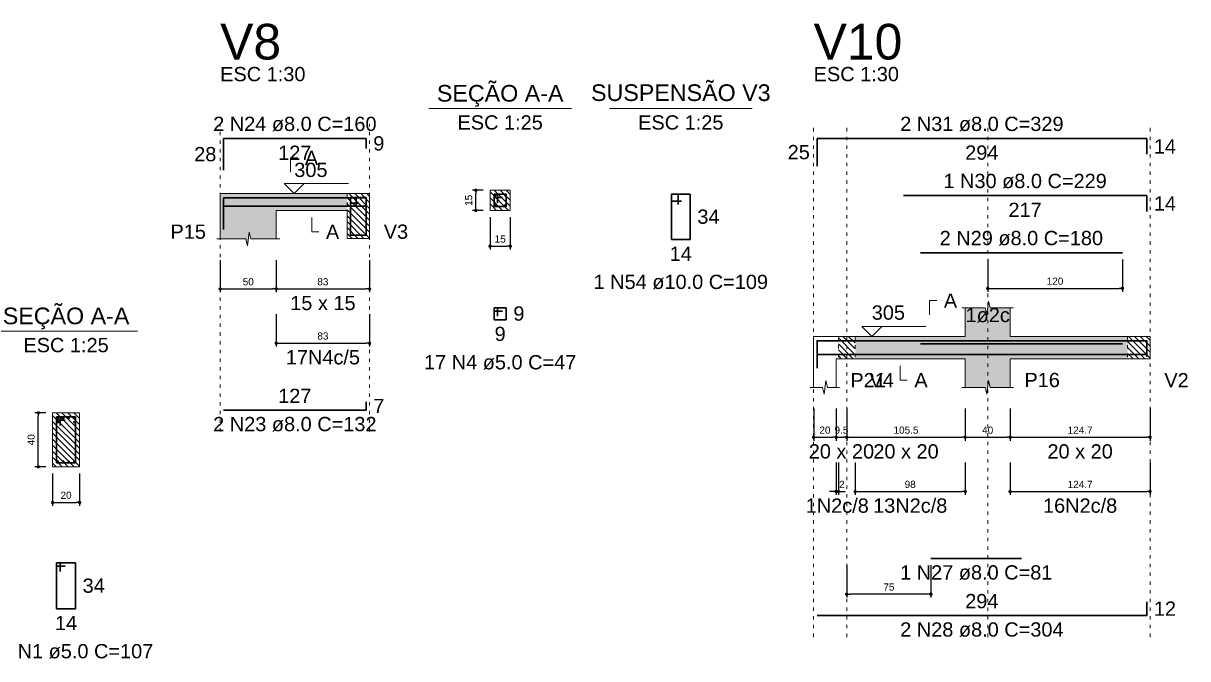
# Model space of a CAD drawing. Header units: millimetres. Extents: x 180 to 11148, y -1598 to 1045.
# Drawn here: x 1917.08 to 1951.66, y 6.44 to 25.3 of the extents above; entities that cross this region are included whole.
import ezdxf

# ---------------------------------------------------------------- set-up
doc = ezdxf.new("R2010")
doc.units = ezdxf.units.MM
doc.header["$MEASUREMENT"] = 0
doc.linetypes.add('DOT2', pattern=[3.175, 0, -3.175])
for name, color, linetype, lineweight in [('Descrição da armadura', 7, 'Continuous', 5), ('DT-Barras na forma', 2, 'Continuous', 30), ('DT-Barras no corte', 5, 'Continuous', 5), ('DT-Barras rebatidas', 2, 'Continuous', 30), ('DT-Cotas', 9, 'Continuous', 5), ('DT-Forma', 5, 'Continuous', 5), ('DT-Hachura forma vigas', 252, 'Continuous', 5), ('DT-Hachura intersecção vigas', 9, 'Continuous', 5), ('DT-Hachura seção vigas', 252, 'Continuous', 5), ('DT-Pontilhado', 9, 'DOT2', 5), ('DT-Textos', 7, 'Continuous', 5), ('DT-Título', 3, 'Continuous', 20), ('Textos armaduras', 7, 'Continuous', 5)]:
    doc.layers.add(name, color=color, linetype=linetype, lineweight=lineweight)
doc.styles.add('Arial', font='arial.ttf')
doc.dimstyles.new('UM_25.000000', dxfattribs={"dimtxt": 0.18, "dimasz": 0.1, "dimexe": 0.1, "dimexo": 0.2, "dimgap": 0, "dimtad": 1, "dimtih": 1, "dimtoh": 1, "dimdec": 1, "dimlfac": 25, "dimzin": 0, "dimdsep": 46, "dimtxsty": 'Standard', "dimcen": 0.09, "dimdle": 0.1, "dimadec": 1, "dimazin": 2, "dimtfac": 1, "dimtdec": 4, "dimtofl": 0, "dimtmove": 0, "dimatfit": 3, "dimfxl": 1, "dimtolj": 1, "dimarcsym": 0})
doc.dimstyles.new('UM_30.000000', dxfattribs={"dimtxt": 0.18, "dimasz": 0.1, "dimexe": 0.1, "dimexo": 0.2, "dimgap": 0, "dimtad": 1, "dimtih": 1, "dimtoh": 1, "dimdec": 1, "dimlfac": 30, "dimzin": 0, "dimdsep": 46, "dimtxsty": 'Standard', "dimcen": 0.09, "dimdle": 0.1, "dimadec": 1, "dimazin": 2, "dimtfac": 1, "dimtdec": 4, "dimtofl": 0, "dimtmove": 0, "dimatfit": 3, "dimfxl": 1, "dimtolj": 1, "dimarcsym": 0})
pattern_1 = [(135, (1822.37998, -105.55233), (-0.08838835, -0.08838835), [])]

# ---------------------------------------------------------------- blocks, each defined once
blk = doc.blocks.new('_Dot')
at = {"color": 0, "linetype": 'ByBlock', "lineweight": -2}
blk.add_line((-0.5, 0), (-1, 0), dxfattribs=at)
at = {"color": 0, "linetype": 'ByBlock', "const_width": 0.5}
blk.add_lwpolyline([(-0.25, 0, 1), (0.25, 0, 1)], format="xyb", close=True, dxfattribs=at)
blk = doc.blocks.new('*D670')
at = {"layer": 'Defpoints', "color": 0, "transparency": 16777216}
for p in [(1917.523, 13.74), (1917.947, 13.74), (1917.947, 12.14)]:
    blk.add_point(p, dxfattribs=at)
at = {"layer": 'DT-Cotas', "color": 0, "lineweight": -2, "transparency": 16777216}
for p, q in [((1917.747, 13.74), (1917.423, 13.74)), ((1917.523, 12.24), (1917.523, 13.64)), ((1917.747, 12.14), (1917.423, 12.14))]:
    blk.add_line(p, q, dxfattribs=at)
at = {"layer": 'DT-Cotas', "color": 0, "lineweight": -2, "transparency": 16777216, "xscale": 0.1000000014901161, "yscale": 0.1000000014901161, "zscale": 0.1000000014901161}
for p, rotation in [((1917.523, 13.74), 90), ((1917.523, 12.14), 270)]:
    blk.add_blockref('_Dot', p, dxfattribs=dict(at, rotation=rotation))
at = {"layer": 'DT-Cotas', "transparency": 16777216, "insert": (1917.311, 12.94), "char_height": 0.2118, "attachment_point": 5, "rotation": 90, "style": 'Arial'}
blk.add_mtext('\\A1;40', dxfattribs=at)
blk = doc.blocks.new('*D671')
at = {"layer": 'Defpoints', "color": 0, "transparency": 16777216}
for p in [(1917.947, 12.14), (1918.747, 12.14), (1918.747, 11.081)]:
    blk.add_point(p, dxfattribs=at)
at = {"layer": 'DT-Cotas', "color": 0, "lineweight": -2, "transparency": 16777216}
for p, q in [((1917.947, 11.94), (1917.947, 10.981)), ((1918.747, 11.94), (1918.747, 10.981)), ((1918.047, 11.081), (1918.647, 11.081))]:
    blk.add_line(p, q, dxfattribs=at)
at = {"layer": 'DT-Cotas', "color": 0, "lineweight": -2, "transparency": 16777216, "xscale": 0.1000000014901161, "yscale": 0.1000000014901161, "zscale": 0.1000000014901161, "rotation": 180}
blk.add_blockref('_Dot', (1917.947, 11.081), dxfattribs=at)
at = {"layer": 'DT-Cotas', "color": 0, "lineweight": -2, "transparency": 16777216, "xscale": 0.1000000014901161, "yscale": 0.1000000014901161, "zscale": 0.1000000014901161}
blk.add_blockref('_Dot', (1918.747, 11.081), dxfattribs=at)
at = {"layer": 'DT-Cotas', "transparency": 16777216, "insert": (1918.347, 11.293), "char_height": 0.2118, "attachment_point": 5, "rotation": 0.0057, "style": 'Arial'}
blk.add_mtext('\\A1;20', dxfattribs=at)
blk = doc.blocks.new('*D687')
at = {"layer": 'Defpoints', "color": 0, "transparency": 16777216}
for p in [(1922.923, 18.477), (1924.59, 18.477), (1924.59, 17.418)]:
    blk.add_point(p, dxfattribs=at)
at = {"layer": 'DT-Cotas', "color": 0, "lineweight": -2, "transparency": 16777216}
for p, q in [((1922.923, 18.277), (1922.923, 17.318)), ((1924.59, 18.277), (1924.59, 17.318)), ((1923.023, 17.418), (1924.49, 17.418))]:
    blk.add_line(p, q, dxfattribs=at)
at = {"layer": 'DT-Cotas', "color": 0, "lineweight": -2, "transparency": 16777216, "xscale": 0.1000000014901161, "yscale": 0.1000000014901161, "zscale": 0.1000000014901161, "rotation": 180}
blk.add_blockref('_Dot', (1922.923, 17.418), dxfattribs=at)
at = {"layer": 'DT-Cotas', "color": 0, "lineweight": -2, "transparency": 16777216, "xscale": 0.1000000014901161, "yscale": 0.1000000014901161, "zscale": 0.1000000014901161}
blk.add_blockref('_Dot', (1924.59, 17.418), dxfattribs=at)
at = {"layer": 'DT-Cotas', "transparency": 16777216, "insert": (1923.757, 17.63), "char_height": 0.2118, "attachment_point": 5, "rotation": 0.0057, "style": 'Arial'}
blk.add_mtext('\\A1;50', dxfattribs=at)
blk = doc.blocks.new('*D688')
at = {"layer": 'Defpoints', "color": 0, "transparency": 16777216}
for p in [(1924.59, 18.477), (1927.358, 18.477), (1927.358, 17.418)]:
    blk.add_point(p, dxfattribs=at)
at = {"layer": 'DT-Cotas', "color": 0, "lineweight": -2, "transparency": 16777216}
for p, q in [((1924.59, 18.277), (1924.59, 17.318)), ((1927.358, 18.277), (1927.358, 17.318)), ((1924.69, 17.418), (1927.258, 17.418))]:
    blk.add_line(p, q, dxfattribs=at)
at = {"layer": 'DT-Cotas', "color": 0, "lineweight": -2, "transparency": 16777216, "xscale": 0.1000000014901161, "yscale": 0.1000000014901161, "zscale": 0.1000000014901161, "rotation": 180}
blk.add_blockref('_Dot', (1924.59, 17.418), dxfattribs=at)
at = {"layer": 'DT-Cotas', "color": 0, "lineweight": -2, "transparency": 16777216, "xscale": 0.1000000014901161, "yscale": 0.1000000014901161, "zscale": 0.1000000014901161}
blk.add_blockref('_Dot', (1927.358, 17.418), dxfattribs=at)
at = {"layer": 'DT-Cotas', "transparency": 16777216, "insert": (1925.974, 17.63), "char_height": 0.2118, "attachment_point": 5, "rotation": 0.0057, "style": 'Arial'}
blk.add_mtext('\\A1;83', dxfattribs=at)
blk = doc.blocks.new('*D689')
at = {"layer": 'Defpoints', "color": 0, "transparency": 16777216}
for p in [(1924.59, 16.867), (1927.358, 16.867), (1927.358, 15.808)]:
    blk.add_point(p, dxfattribs=at)
at = {"layer": 'DT-Cotas', "color": 0, "lineweight": -2, "transparency": 16777216}
for p, q in [((1924.59, 16.667), (1924.59, 15.708)), ((1927.358, 16.667), (1927.358, 15.708)), ((1924.69, 15.808), (1927.258, 15.808))]:
    blk.add_line(p, q, dxfattribs=at)
at = {"layer": 'DT-Cotas', "color": 0, "lineweight": -2, "transparency": 16777216, "xscale": 0.1000000014901161, "yscale": 0.1000000014901161, "zscale": 0.1000000014901161, "rotation": 180}
blk.add_blockref('_Dot', (1924.59, 15.808), dxfattribs=at)
at = {"layer": 'DT-Cotas', "color": 0, "lineweight": -2, "transparency": 16777216, "xscale": 0.1000000014901161, "yscale": 0.1000000014901161, "zscale": 0.1000000014901161}
blk.add_blockref('_Dot', (1927.358, 15.808), dxfattribs=at)
at = {"layer": 'DT-Cotas', "transparency": 16777216, "insert": (1925.974, 16.02), "char_height": 0.2118, "attachment_point": 5, "rotation": 0.0057, "style": 'Arial'}
blk.add_mtext('\\A1;83', dxfattribs=at)
blk = doc.blocks.new('*D690')
at = {"layer": 'Defpoints', "color": 0, "transparency": 16777216}
for p in [(1930.514, 20.348), (1930.938, 20.348), (1930.938, 19.748)]:
    blk.add_point(p, dxfattribs=at)
at = {"layer": 'DT-Cotas', "color": 0, "lineweight": -2, "transparency": 16777216}
for p, q in [((1930.738, 20.348), (1930.414, 20.348)), ((1930.514, 19.848), (1930.514, 20.248)), ((1930.738, 19.748), (1930.414, 19.748))]:
    blk.add_line(p, q, dxfattribs=at)
at = {"layer": 'DT-Cotas', "color": 0, "lineweight": -2, "transparency": 16777216, "xscale": 0.1000000014901161, "yscale": 0.1000000014901161, "zscale": 0.1000000014901161}
for p, rotation in [((1930.514, 20.348), 90), ((1930.514, 19.748), 270)]:
    blk.add_blockref('_Dot', p, dxfattribs=dict(at, rotation=rotation))
at = {"layer": 'DT-Cotas', "transparency": 16777216, "insert": (1930.303, 20.048), "char_height": 0.2118, "attachment_point": 5, "rotation": 90, "style": 'Arial'}
blk.add_mtext('\\A1;15', dxfattribs=at)
blk = doc.blocks.new('*D691')
at = {"layer": 'Defpoints', "color": 0, "transparency": 16777216}
for p in [(1930.938, 19.748), (1931.538, 19.748), (1931.538, 18.689)]:
    blk.add_point(p, dxfattribs=at)
at = {"layer": 'DT-Cotas', "color": 0, "lineweight": -2, "transparency": 16777216}
for p, q in [((1930.938, 19.548), (1930.938, 18.589)), ((1931.538, 19.548), (1931.538, 18.589)), ((1931.038, 18.689), (1931.438, 18.689))]:
    blk.add_line(p, q, dxfattribs=at)
at = {"layer": 'DT-Cotas', "color": 0, "lineweight": -2, "transparency": 16777216, "xscale": 0.1000000014901161, "yscale": 0.1000000014901161, "zscale": 0.1000000014901161, "rotation": 180}
blk.add_blockref('_Dot', (1930.938, 18.689), dxfattribs=at)
at = {"layer": 'DT-Cotas', "color": 0, "lineweight": -2, "transparency": 16777216, "xscale": 0.1000000014901161, "yscale": 0.1000000014901161, "zscale": 0.1000000014901161}
blk.add_blockref('_Dot', (1931.538, 18.689), dxfattribs=at)
at = {"layer": 'DT-Cotas', "transparency": 16777216, "insert": (1931.238, 18.9), "char_height": 0.2118, "attachment_point": 5, "rotation": 0.0057, "style": 'Arial'}
blk.add_mtext('\\A1;15', dxfattribs=at)
blk = doc.blocks.new('*D677')
at = {"layer": 'Defpoints', "color": 0, "transparency": 16777216}
for p in [(1940.548, 14.074), (1941.214, 14.074), (1941.214, 13.015)]:
    blk.add_point(p, dxfattribs=at)
at = {"layer": 'DT-Cotas', "color": 0, "lineweight": -2, "transparency": 16777216}
for p, q in [((1940.548, 13.874), (1940.548, 12.915)), ((1941.214, 13.874), (1941.214, 12.915)), ((1940.648, 13.015), (1941.114, 13.015))]:
    blk.add_line(p, q, dxfattribs=at)
at = {"layer": 'DT-Cotas', "color": 0, "lineweight": -2, "transparency": 16777216, "xscale": 0.1000000014901161, "yscale": 0.1000000014901161, "zscale": 0.1000000014901161, "rotation": 180}
blk.add_blockref('_Dot', (1940.548, 13.015), dxfattribs=at)
at = {"layer": 'DT-Cotas', "color": 0, "lineweight": -2, "transparency": 16777216, "xscale": 0.1000000014901161, "yscale": 0.1000000014901161, "zscale": 0.1000000014901161}
blk.add_blockref('_Dot', (1941.214, 13.015), dxfattribs=at)
at = {"layer": 'DT-Cotas', "transparency": 16777216, "insert": (1940.881, 13.227), "char_height": 0.2118, "attachment_point": 5, "rotation": 0.0057, "style": 'Arial'}
blk.add_mtext('\\A1;20', dxfattribs=at)
blk = doc.blocks.new('*D678')
at = {"layer": 'Defpoints', "color": 0, "transparency": 16777216}
for p in [(1941.214, 14.074), (1941.531, 14.074), (1941.531, 13.015)]:
    blk.add_point(p, dxfattribs=at)
at = {"layer": 'DT-Cotas', "color": 0, "lineweight": -2, "transparency": 16777216}
for p, q in [((1941.214, 13.874), (1941.214, 12.915)), ((1941.531, 13.874), (1941.531, 12.915)), ((1941.314, 13.015), (1941.431, 13.015))]:
    blk.add_line(p, q, dxfattribs=at)
at = {"layer": 'DT-Cotas', "color": 0, "lineweight": -2, "transparency": 16777216, "xscale": 0.1000000014901161, "yscale": 0.1000000014901161, "zscale": 0.1000000014901161, "rotation": 180}
blk.add_blockref('_Dot', (1941.214, 13.015), dxfattribs=at)
at = {"layer": 'DT-Cotas', "color": 0, "lineweight": -2, "transparency": 16777216, "xscale": 0.1000000014901161, "yscale": 0.1000000014901161, "zscale": 0.1000000014901161}
blk.add_blockref('_Dot', (1941.531, 13.015), dxfattribs=at)
at = {"layer": 'DT-Cotas', "transparency": 16777216, "insert": (1941.373, 13.227), "char_height": 0.2118, "attachment_point": 5, "rotation": 0.0057, "style": 'Arial'}
blk.add_mtext('\\A1;9.5', dxfattribs=at)
blk = doc.blocks.new('*D679')
at = {"layer": 'Defpoints', "color": 0, "transparency": 16777216}
for p in [(1941.531, 14.074), (1945.049, 14.074), (1945.049, 13.015)]:
    blk.add_point(p, dxfattribs=at)
at = {"layer": 'DT-Cotas', "color": 0, "lineweight": -2, "transparency": 16777216}
for p, q in [((1941.531, 13.874), (1941.531, 12.915)), ((1945.049, 13.874), (1945.049, 12.915)), ((1941.631, 13.015), (1944.949, 13.015))]:
    blk.add_line(p, q, dxfattribs=at)
at = {"layer": 'DT-Cotas', "color": 0, "lineweight": -2, "transparency": 16777216, "xscale": 0.1000000014901161, "yscale": 0.1000000014901161, "zscale": 0.1000000014901161, "rotation": 180}
blk.add_blockref('_Dot', (1941.531, 13.015), dxfattribs=at)
at = {"layer": 'DT-Cotas', "color": 0, "lineweight": -2, "transparency": 16777216, "xscale": 0.1000000014901161, "yscale": 0.1000000014901161, "zscale": 0.1000000014901161}
blk.add_blockref('_Dot', (1945.049, 13.015), dxfattribs=at)
at = {"layer": 'DT-Cotas', "transparency": 16777216, "insert": (1943.29, 13.227), "char_height": 0.2118, "attachment_point": 5, "rotation": 0.0057, "style": 'Arial'}
blk.add_mtext('\\A1;105.5', dxfattribs=at)
blk = doc.blocks.new('*D680')
at = {"layer": 'Defpoints', "color": 0, "transparency": 16777216}
for p in [(1945.049, 14.074), (1946.382, 14.074), (1946.382, 13.015)]:
    blk.add_point(p, dxfattribs=at)
at = {"layer": 'DT-Cotas', "color": 0, "lineweight": -2, "transparency": 16777216}
for p, q in [((1945.049, 13.874), (1945.049, 12.915)), ((1946.382, 13.874), (1946.382, 12.915)), ((1945.149, 13.015), (1946.282, 13.015))]:
    blk.add_line(p, q, dxfattribs=at)
at = {"layer": 'DT-Cotas', "color": 0, "lineweight": -2, "transparency": 16777216, "xscale": 0.1000000014901161, "yscale": 0.1000000014901161, "zscale": 0.1000000014901161, "rotation": 180}
blk.add_blockref('_Dot', (1945.049, 13.015), dxfattribs=at)
at = {"layer": 'DT-Cotas', "color": 0, "lineweight": -2, "transparency": 16777216, "xscale": 0.1000000014901161, "yscale": 0.1000000014901161, "zscale": 0.1000000014901161}
blk.add_blockref('_Dot', (1946.382, 13.015), dxfattribs=at)
at = {"layer": 'DT-Cotas', "transparency": 16777216, "insert": (1945.716, 13.227), "char_height": 0.2118, "attachment_point": 5, "rotation": 0.0057, "style": 'Arial'}
blk.add_mtext('\\A1;40', dxfattribs=at)
blk = doc.blocks.new('*D681')
at = {"layer": 'Defpoints', "color": 0, "transparency": 16777216}
for p in [(1946.382, 14.074), (1950.538, 14.074), (1950.538, 13.015)]:
    blk.add_point(p, dxfattribs=at)
at = {"layer": 'DT-Cotas', "color": 0, "lineweight": -2, "transparency": 16777216}
for p, q in [((1946.382, 13.874), (1946.382, 12.915)), ((1950.538, 13.874), (1950.538, 12.915)), ((1946.482, 13.015), (1950.438, 13.015))]:
    blk.add_line(p, q, dxfattribs=at)
at = {"layer": 'DT-Cotas', "color": 0, "lineweight": -2, "transparency": 16777216, "xscale": 0.1000000014901161, "yscale": 0.1000000014901161, "zscale": 0.1000000014901161, "rotation": 180}
blk.add_blockref('_Dot', (1946.382, 13.015), dxfattribs=at)
at = {"layer": 'DT-Cotas', "color": 0, "lineweight": -2, "transparency": 16777216, "xscale": 0.1000000014901161, "yscale": 0.1000000014901161, "zscale": 0.1000000014901161}
blk.add_blockref('_Dot', (1950.538, 13.015), dxfattribs=at)
at = {"layer": 'DT-Cotas', "transparency": 16777216, "insert": (1948.46, 13.227), "char_height": 0.2118, "attachment_point": 5, "rotation": 0.0057, "style": 'Arial'}
blk.add_mtext('\\A1;124.7', dxfattribs=at)
blk = doc.blocks.new('*D682')
at = {"layer": 'Defpoints', "color": 0, "transparency": 16777216}
for p in [(1941.214, 12.464), (1941.281, 12.464), (1941.281, 11.405)]:
    blk.add_point(p, dxfattribs=at)
at = {"layer": 'DT-Cotas', "color": 0, "lineweight": -2, "transparency": 16777216}
for p, q in [((1941.214, 12.264), (1941.214, 11.305)), ((1941.281, 12.264), (1941.281, 11.305)), ((1941.114, 11.405), (1941.014, 11.405)), ((1941.381, 11.405), (1941.481, 11.405))]:
    blk.add_line(p, q, dxfattribs=at)
at = {"layer": 'DT-Cotas', "color": 0, "lineweight": -2, "transparency": 16777216, "xscale": 0.1000000014901161, "yscale": 0.1000000014901161, "zscale": 0.1000000014901161}
blk.add_blockref('_Dot', (1941.214, 11.405), dxfattribs=at)
at = {"layer": 'DT-Cotas', "color": 0, "lineweight": -2, "transparency": 16777216, "xscale": 0.1000000014901161, "yscale": 0.1000000014901161, "zscale": 0.1000000014901161, "rotation": 180}
blk.add_blockref('_Dot', (1941.281, 11.405), dxfattribs=at)
at = {"layer": 'DT-Cotas', "transparency": 16777216, "insert": (1941.387, 11.617), "char_height": 0.2118, "attachment_point": 5, "rotation": 0.0057, "style": 'Arial'}
blk.add_mtext('\\A1;2', dxfattribs=at)
blk = doc.blocks.new('*D683')
at = {"layer": 'Defpoints', "color": 0, "transparency": 16777216}
for p in [(1941.781, 12.464), (1945.049, 12.464), (1945.049, 11.405)]:
    blk.add_point(p, dxfattribs=at)
at = {"layer": 'DT-Cotas', "color": 0, "lineweight": -2, "transparency": 16777216}
for p, q in [((1941.781, 12.264), (1941.781, 11.305)), ((1945.049, 12.264), (1945.049, 11.305)), ((1941.881, 11.405), (1944.949, 11.405))]:
    blk.add_line(p, q, dxfattribs=at)
at = {"layer": 'DT-Cotas', "color": 0, "lineweight": -2, "transparency": 16777216, "xscale": 0.1000000014901161, "yscale": 0.1000000014901161, "zscale": 0.1000000014901161, "rotation": 180}
blk.add_blockref('_Dot', (1941.781, 11.405), dxfattribs=at)
at = {"layer": 'DT-Cotas', "color": 0, "lineweight": -2, "transparency": 16777216, "xscale": 0.1000000014901161, "yscale": 0.1000000014901161, "zscale": 0.1000000014901161}
blk.add_blockref('_Dot', (1945.049, 11.405), dxfattribs=at)
at = {"layer": 'DT-Cotas', "transparency": 16777216, "insert": (1943.415, 11.617), "char_height": 0.2118, "attachment_point": 5, "rotation": 0.0057, "style": 'Arial'}
blk.add_mtext('\\A1;98', dxfattribs=at)
blk = doc.blocks.new('*D684')
at = {"layer": 'Defpoints', "color": 0, "transparency": 16777216}
for p in [(1946.382, 12.464), (1950.538, 12.464), (1950.538, 11.405)]:
    blk.add_point(p, dxfattribs=at)
at = {"layer": 'DT-Cotas', "color": 0, "lineweight": -2, "transparency": 16777216}
for p, q in [((1946.382, 12.264), (1946.382, 11.305)), ((1950.538, 12.264), (1950.538, 11.305)), ((1946.482, 11.405), (1950.438, 11.405))]:
    blk.add_line(p, q, dxfattribs=at)
at = {"layer": 'DT-Cotas', "color": 0, "lineweight": -2, "transparency": 16777216, "xscale": 0.1000000014901161, "yscale": 0.1000000014901161, "zscale": 0.1000000014901161, "rotation": 180}
blk.add_blockref('_Dot', (1946.382, 11.405), dxfattribs=at)
at = {"layer": 'DT-Cotas', "color": 0, "lineweight": -2, "transparency": 16777216, "xscale": 0.1000000014901161, "yscale": 0.1000000014901161, "zscale": 0.1000000014901161}
blk.add_blockref('_Dot', (1950.538, 11.405), dxfattribs=at)
at = {"layer": 'DT-Cotas', "transparency": 16777216, "insert": (1948.46, 11.617), "char_height": 0.2118, "attachment_point": 5, "rotation": 0.0057, "style": 'Arial'}
blk.add_mtext('\\A1;124.7', dxfattribs=at)
blk = doc.blocks.new('*D685')
at = {"layer": 'Defpoints', "color": 0, "transparency": 16777216}
for p in [(1941.531, 9.417), (1944.031, 9.417), (1941.531, 8.358)]:
    blk.add_point(p, dxfattribs=at)
at = {"layer": 'DT-Cotas', "color": 0, "lineweight": -2, "transparency": 16777216}
for p, q in [((1941.531, 9.217), (1941.531, 8.258)), ((1944.031, 9.217), (1944.031, 8.258)), ((1943.931, 8.358), (1941.631, 8.358))]:
    blk.add_line(p, q, dxfattribs=at)
at = {"layer": 'DT-Cotas', "color": 0, "lineweight": -2, "transparency": 16777216, "xscale": 0.1000000014901161, "yscale": 0.1000000014901161, "zscale": 0.1000000014901161, "rotation": 180}
blk.add_blockref('_Dot', (1941.531, 8.358), dxfattribs=at)
at = {"layer": 'DT-Cotas', "color": 0, "lineweight": -2, "transparency": 16777216, "xscale": 0.1000000014901161, "yscale": 0.1000000014901161, "zscale": 0.1000000014901161}
blk.add_blockref('_Dot', (1944.031, 8.358), dxfattribs=at)
at = {"layer": 'DT-Cotas', "transparency": 16777216, "insert": (1942.781, 8.57), "char_height": 0.2118, "attachment_point": 5, "rotation": 0.0057, "style": 'Arial'}
blk.add_mtext('\\A1;75', dxfattribs=at)
blk = doc.blocks.new('*D686')
at = {"layer": 'Defpoints', "color": 0, "transparency": 16777216}
for p in [(1945.716, 18.494), (1949.716, 18.494), (1949.716, 17.435)]:
    blk.add_point(p, dxfattribs=at)
at = {"layer": 'DT-Cotas', "color": 0, "lineweight": -2, "transparency": 16777216}
for p, q in [((1945.716, 18.294), (1945.716, 17.335)), ((1949.716, 18.294), (1949.716, 17.335)), ((1945.816, 17.435), (1949.616, 17.435))]:
    blk.add_line(p, q, dxfattribs=at)
at = {"layer": 'DT-Cotas', "color": 0, "lineweight": -2, "transparency": 16777216, "xscale": 0.1000000014901161, "yscale": 0.1000000014901161, "zscale": 0.1000000014901161, "rotation": 180}
blk.add_blockref('_Dot', (1945.716, 17.435), dxfattribs=at)
at = {"layer": 'DT-Cotas', "color": 0, "lineweight": -2, "transparency": 16777216, "xscale": 0.1000000014901161, "yscale": 0.1000000014901161, "zscale": 0.1000000014901161}
blk.add_blockref('_Dot', (1949.716, 17.435), dxfattribs=at)
at = {"layer": 'DT-Cotas', "transparency": 16777216, "insert": (1947.716, 17.647), "char_height": 0.2118, "attachment_point": 5, "rotation": 0.0057, "style": 'Arial'}
blk.add_mtext('\\A1;120', dxfattribs=at)

msp = doc.modelspace()

# ---------------------------------------------------------------- hatches: boundary and pattern name
at = {"layer": 'DT-Hachura forma vigas', "linetype": 'Continuous'}
for points in [[(1924.5901, 19.7476), (1926.6911, 19.7476), (1926.6911, 20.2476), (1924.5901, 20.2476), (1922.9234, 20.2476), (1922.9234, 19.7476), (1922.9234, 18.9003), (1923.6817, 18.9003), (1923.7317, 18.7003), (1923.7817, 19.1003), (1923.8317, 18.9003), (1924.5901, 18.9003), (1924.5901, 19.7476)], [(1946.3824, 15.3449), (1949.8714, 15.3449), (1949.8714, 16.0116), (1946.3824, 16.0116), (1946.3824, 16.8589), (1945.7907, 16.8589), (1945.7407, 17.0589), (1945.6907, 16.6589), (1945.6407, 16.8589), (1945.049, 16.8589), (1945.049, 16.0116), (1941.7814, 16.0116), (1941.7814, 15.3449), (1945.049, 15.3449), (1945.049, 14.4976), (1945.6407, 14.4976), (1945.6907, 14.2976), (1945.7407, 14.6976), (1945.7907, 14.4976), (1946.3824, 14.4976), (1946.3824, 15.3449)]]:
    msp.add_hatch(color=256, dxfattribs=at).paths.add_polyline_path(points)
at = {"layer": 'DT-Hachura intersecção vigas', "linetype": 'Continuous'}
h = msp.add_hatch(dxfattribs=at)
h.set_pattern_fill('ANSI31', color=256, angle=90, style=0)
h.set_pattern_definition(pattern_1)
h.paths.add_polyline_path([(1926.6911, 18.9143), (1927.3577, 18.9143), (1927.3577, 19.7476), (1927.3577, 20.2476), (1926.6911, 20.2476), (1926.6911, 19.7476), (1926.6911, 18.9143)])
h = msp.add_hatch(dxfattribs=at)
h.set_pattern_fill('ANSI31', color=256, angle=90, style=0)
h.set_pattern_definition(pattern_1)
h.paths.add_polyline_path([(1941.2814, 15.3449), (1941.7814, 15.3449), (1941.7814, 16.0116), (1941.2814, 16.0116), (1941.2814, 15.3449)])
h = msp.add_hatch(dxfattribs=at)
h.set_pattern_fill('ANSI31', color=256, angle=90, style=0)
h.set_pattern_definition(pattern_1)
h.paths.add_polyline_path([(1949.8714, 15.3449), (1950.538, 15.3449), (1950.538, 16.0116), (1949.8714, 16.0116), (1949.8714, 15.3449)])
at = {"layer": 'DT-Hachura seção vigas', "linetype": 'Continuous'}
h = msp.add_hatch(dxfattribs=at)
h.set_pattern_fill('ANSI31', color=256, angle=90, style=0)
h.set_pattern_definition(pattern_1)
h.paths.add_polyline_path([(1930.938, 19.7476), (1930.938, 19.7476), (1931.538, 19.7476), (1931.538, 20.3476), (1930.938, 20.3476), (1930.938, 19.7476)])
h = msp.add_hatch(dxfattribs=at)
h.set_pattern_fill('ANSI31', color=256, angle=90, style=0)
h.set_pattern_definition(pattern_1)
h.paths.add_polyline_path([(1917.9469, 12.14), (1917.9469, 12.14), (1918.7469, 12.14), (1918.7469, 13.74), (1917.9469, 13.74), (1917.9469, 12.14)])

# ---------------------------------------------------------------- linework, layer by layer
at = {"layer": 'DT-Barras na forma'}
for p, q in [((1931.158, 20.2276), (1931.058, 20.2276)), ((1931.058, 20.2276), (1931.058, 19.8676)), ((1931.418, 20.2276), (1931.058, 20.2276)), ((1931.058, 20.2276), (1931.058, 20.1276)), ((1931.058, 20.1276), (1931.308, 20.1276)), ((1931.158, 19.9776), (1931.158, 20.2276)), ((1931.418, 19.8676), (1931.418, 20.2276)), ((1931.058, 19.8676), (1931.418, 19.8676)), ((1918.1669, 13.62), (1918.0669, 13.62)), ((1918.0669, 13.62), (1918.0669, 12.26)), ((1918.6269, 13.62), (1918.0669, 13.62)), ((1918.0669, 13.62), (1918.0669, 13.52)), ((1918.0669, 13.52), (1918.3169, 13.52)), ((1918.1669, 13.37), (1918.1669, 13.62)), ((1918.6269, 12.26), (1918.6269, 13.62)), ((1918.0669, 12.26), (1918.6269, 12.26))]:
    msp.add_line(p, q, dxfattribs=at)
for points in [[(1923.0234, 19.8776), (1927.2577, 19.8776), (1927.2577, 20.1243)], [(1923.0234, 19.1778), (1923.0234, 20.1176), (1927.2577, 20.1176), (1927.2577, 19.8176)], [(1926.9577, 19.8809), (1926.9577, 20.1309), (1926.7911, 20.1309), (1926.7911, 19.0143), (1927.2577, 19.0143), (1927.2577, 20.1309), (1926.7911, 20.1309), (1926.7911, 19.9643), (1927.0411, 19.9643)], [(1940.6477, 15.4749), (1950.438, 15.4749), (1950.438, 15.8883)], [(1940.6477, 15.0638), (1940.6477, 15.8816), (1950.438, 15.8816), (1950.438, 15.4149)], [(1943.2157, 15.8816), (1950.438, 15.8816), (1950.438, 15.4149)], [(1943.7157, 15.8816), (1949.7157, 15.8816)], [(1943.7157, 15.7883), (1949.7157, 15.7883)], [(1944.0314, 15.4749), (1946.7202, 15.4749)]]:
    msp.add_lwpolyline(points, dxfattribs=at)
at = {"layer": 'DT-Barras no corte'}
for centre, radius in [((1931.094, 20.1916), 0.016), ((1931.382, 20.1916), 0.016), ((1931.094, 19.9036), 0.016), ((1931.382, 19.9036), 0.016), ((1918.1069, 13.58), 0.02), ((1918.2669, 13.58), 0.02), ((1918.4269, 13.58), 0.02), ((1918.5869, 13.58), 0.02), ((1918.1069, 13.46), 0.02), ((1918.5869, 13.46), 0.02), ((1918.1069, 12.3), 0.02), ((1918.2669, 12.3), 0.02), ((1918.4269, 12.3), 0.02), ((1918.5869, 12.3), 0.02)]:
    msp.add_circle(centre, radius, dxfattribs=at)
at = {"layer": 'DT-Barras rebatidas'}
for p, q in [((1923.0234, 20.9428), (1923.0234, 21.8826)), ((1923.0234, 21.8826), (1927.2577, 21.8826)), ((1927.2577, 21.8826), (1927.2577, 21.5826)), ((1940.6477, 21.0648), (1940.6477, 21.8826)), ((1940.6477, 21.8826), (1950.438, 21.8826)), ((1950.438, 21.8826), (1950.438, 21.4159)), ((1936.5225, 20.2276), (1936.3225, 20.2276)), ((1936.3225, 20.2276), (1936.3225, 18.8876)), ((1936.8825, 20.2276), (1936.3225, 20.2276)), ((1936.3225, 20.2276), (1936.3225, 20.0276)), ((1936.5225, 19.9276), (1936.5225, 20.2276)), ((1936.8825, 18.8876), (1936.8825, 20.2276)), ((1943.2157, 20.1882), (1950.438, 20.1882)), ((1950.438, 20.1882), (1950.438, 19.7215)), ((1936.3225, 20.0276), (1936.6225, 20.0276)), ((1936.3225, 18.8876), (1936.8825, 18.8876)), ((1943.7157, 18.4938), (1949.7157, 18.4938)), ((1931.158, 16.8624), (1931.058, 16.8624)), ((1931.058, 16.8624), (1931.058, 16.5024)), ((1931.418, 16.8624), (1931.058, 16.8624)), ((1931.058, 16.8624), (1931.058, 16.7624)), ((1931.058, 16.7624), (1931.308, 16.7624)), ((1931.158, 16.6124), (1931.158, 16.8624)), ((1931.418, 16.5024), (1931.418, 16.8624)), ((1931.058, 16.5024), (1931.418, 16.5024)), ((1927.2577, 13.8201), (1927.2577, 14.0668)), ((1923.0234, 13.8201), (1927.2577, 13.8201)), ((1944.0314, 9.4174), (1946.7202, 9.4174)), ((1918.1669, 9.2866), (1918.0669, 9.2866)), ((1918.0669, 9.2866), (1918.0669, 7.9266)), ((1918.6269, 9.2866), (1918.0669, 9.2866)), ((1918.0669, 9.2866), (1918.0669, 9.1866)), ((1918.0669, 9.1866), (1918.3169, 9.1866)), ((1918.1669, 9.0366), (1918.1669, 9.2866)), ((1918.6269, 7.9266), (1918.6269, 9.2866)), ((1950.438, 7.723), (1950.438, 8.1364)), ((1918.0669, 7.9266), (1918.6269, 7.9266)), ((1940.6477, 7.723), (1950.438, 7.723))]:
    msp.add_line(p, q, dxfattribs=at)
at = {"layer": 'DT-Forma', "linetype": 'Continuous'}
for p, q in [((1922.9234, 19.7476), (1922.9234, 20.2476)), ((1927.3577, 20.2476), (1927.3577, 19.7476)), ((1940.5477, 15.3449), (1940.5477, 16.0116)), ((1950.538, 16.0116), (1950.538, 15.3449))]:
    msp.add_line(p, q, dxfattribs=at)
at = {"layer": 'DT-Forma'}
for p, q in [((1922.9234, 20.2476), (1924.5901, 20.2476)), ((1924.5901, 20.2476), (1926.6911, 20.2476)), ((1926.6911, 20.2476), (1927.3577, 20.2476)), ((1931.538, 20.3476), (1930.938, 20.3476)), ((1930.938, 20.3476), (1930.938, 20.3476)), ((1930.938, 20.3476), (1930.938, 19.7476)), ((1931.538, 19.7476), (1931.538, 20.3476)), ((1931.538, 20.3476), (1931.538, 20.3476)), ((1922.9234, 19.7476), (1922.9234, 18.9004)), ((1924.5901, 18.9004), (1924.5901, 19.7476)), ((1924.5901, 19.7476), (1926.6911, 19.7476)), ((1926.6911, 19.7476), (1926.6911, 18.9143)), ((1927.3577, 18.9143), (1927.3577, 19.7476)), ((1930.938, 19.7476), (1931.538, 19.7476)), ((1930.938, 19.7476), (1930.938, 19.7476)), ((1931.538, 19.7476), (1931.538, 19.7476)), ((1923.7317, 18.7004), (1923.7817, 19.1004)), ((1923.7817, 19.1004), (1923.8317, 18.9004)), ((1922.8234, 18.9004), (1923.6817, 18.9004)), ((1923.6817, 18.9004), (1923.7317, 18.7004)), ((1923.8317, 18.9004), (1924.6901, 18.9004)), ((1926.6911, 18.9143), (1927.3577, 18.9143)), ((1945.6907, 16.6588), (1945.7407, 17.0588)), ((1945.7407, 17.0588), (1945.7907, 16.8588)), ((1944.949, 16.8588), (1945.6407, 16.8588)), ((1945.049, 16.0116), (1945.049, 16.8588)), ((1945.6407, 16.8588), (1945.6907, 16.6588)), ((1945.7907, 16.8588), (1946.4824, 16.8588)), ((1946.3824, 16.8588), (1946.3824, 16.0116)), ((1940.5477, 16.0116), (1941.2144, 16.0116)), ((1941.2144, 16.0116), (1941.2814, 16.0116)), ((1941.2814, 16.0116), (1941.7814, 16.0116)), ((1941.7814, 16.0116), (1945.049, 16.0116)), ((1946.3824, 16.0116), (1949.8714, 16.0116)), ((1949.8714, 16.0116), (1950.538, 16.0116)), ((1940.5477, 15.3449), (1940.5477, 14.4977)), ((1941.2144, 14.4977), (1941.2144, 15.3449)), ((1941.2144, 15.3449), (1941.2814, 15.3449)), ((1941.2814, 15.3449), (1941.7814, 15.3449)), ((1941.7814, 15.3449), (1945.049, 15.3449)), ((1945.049, 15.3449), (1945.049, 14.4977)), ((1946.3824, 14.4977), (1946.3824, 15.3449)), ((1946.3824, 15.3449), (1949.8714, 15.3449)), ((1949.8714, 15.3449), (1950.538, 15.3449)), ((1940.856, 14.2977), (1940.906, 14.6977)), ((1940.906, 14.6977), (1940.956, 14.4977)), ((1945.6907, 14.2977), (1945.7407, 14.6977)), ((1945.7407, 14.6977), (1945.7907, 14.4977)), ((1940.4477, 14.4977), (1940.806, 14.4977)), ((1940.806, 14.4977), (1940.856, 14.2977)), ((1940.956, 14.4977), (1941.3144, 14.4977)), ((1944.949, 14.4977), (1945.6407, 14.4977)), ((1945.6407, 14.4977), (1945.6907, 14.2977)), ((1945.7907, 14.4977), (1946.4824, 14.4977)), ((1918.7469, 13.74), (1917.9469, 13.74)), ((1917.9469, 13.74), (1917.9469, 13.74)), ((1917.9469, 13.74), (1917.9469, 12.14)), ((1918.7469, 12.14), (1918.7469, 13.74)), ((1918.7469, 13.74), (1918.7469, 13.74)), ((1917.9469, 12.14), (1918.7469, 12.14)), ((1917.9469, 12.14), (1917.9469, 12.14)), ((1918.7469, 12.14), (1918.7469, 12.14))]:
    msp.add_line(p, q, dxfattribs=at)
at = {"layer": 'DT-Pontilhado', "ltscale": 0.05}
for p, q in [((1922.9234, 13.1847), (1922.9234, 22.3062)), ((1927.3577, 13.1847), (1927.3577, 22.3062)), ((1940.5477, 7.0876), (1940.5477, 22.3062)), ((1940.5477, 7.0876), (1940.5477, 22.3062)), ((1941.5314, 7.0876), (1941.5314, 22.3062)), ((1945.7157, 7.0876), (1945.7157, 22.3062)), ((1950.538, 7.0876), (1950.538, 22.3062)), ((1926.6911, 20.2476), (1926.6911, 19.7476)), ((1941.2814, 16.0116), (1941.2814, 15.3449)), ((1941.7814, 16.0116), (1941.7814, 15.3449)), ((1949.8714, 16.0116), (1949.8714, 15.3449))]:
    msp.add_line(p, q, dxfattribs=at)
at = {"layer": 'DT-Textos'}
for p, q in [((1929.12, 22.7774), (1933.356, 22.7774)), ((1934.4845, 22.7774), (1938.7205, 22.7774)), ((1916.2289, 16.1698), (1920.4649, 16.1698))]:
    msp.add_line(p, q, dxfattribs=at)
for points in [[(1925.0137, 20.883), (1925.0137, 21.3066), (1925.2255, 21.3066)], [(1925.4204, 20.5441), (1925.1238, 20.2476), (1924.8273, 20.5441), (1926.7335, 20.5441)], [(1925.6406, 19.5358), (1925.6406, 19.1122), (1925.8524, 19.1122)], [(1943.99, 16.647), (1943.99, 17.0706), (1944.2018, 17.0706)], [(1942.5688, 16.3081), (1942.2723, 16.0116), (1941.9758, 16.3081), (1943.882, 16.3081)], [(1943.1144, 15.1331), (1943.1144, 14.7095), (1943.3262, 14.7095)]]:
    msp.add_lwpolyline(points, dxfattribs=at)

# ---------------------------------------------------------------- texts
at = {"layer": 'Descrição da armadura', "linetype": 'Continuous', "char_height": 0.4236, "attachment_point": 8, "line_spacing_factor": 0.798, "style": 'Arial'}
for s, insert, width in [('2 N24 ø8.0 C=160', (1925.1406, 22.0944), 9.7294), ('2 N31 ø8.0 C=329', (1945.5429, 22.0944), 9.7294), ('1 N30 ø8.0 C=229', (1946.8269, 20.4), 9.7294), ('2 N29 ø8.0 C=180', (1946.7157, 18.7056), 9.7294), ('1 N54 ø10.0 C=109', (1936.6025, 17.405), 10.389305), ('17N4c/5', (1925.9739, 15.1727), 4.419452), ('2 N23 ø8.0 C=132', (1925.1406, 13.1847), 9.7294), ('1N2c/8', (1941.2479, 10.77), 3.759547), ('13N2c/8', (1943.4152, 10.77), 4.419452), ('16N2c/8', (1948.4602, 10.77), 4.419452), ('1 N27 ø8.0 C=81', (1945.3758, 8.782), 9.069495), ('2 N28 ø8.0 C=304', (1945.5429, 7.0876), 9.7294)]:
    msp.add_mtext(s, dxfattribs=dict(at, insert=insert, width=width))
at = {"layer": 'Descrição da armadura', "color": 7, "linetype": 'Continuous', "char_height": 0.4236, "attachment_point": 8, "line_spacing_factor": 0.798, "style": 'Arial'}
for s, insert, width in [('17 N4 ø5.0 C=47', (1931.238, 15.0198), 9.069495), ('107 N1 ø5.0 C=107', (1918.3469, 6.444), 10.389305)]:
    msp.add_mtext(s, dxfattribs=dict(at, insert=insert, width=width))
at = {"layer": 'DT-Textos', "line_spacing_factor": 0.798, "style": 'Arial'}
for s, insert, char_height, width, attachment_point in [('ESC 1:30', (1922.9234, 23.577), 0.4236, 4.729993, 7), ('ESC 1:30', (1940.5477, 23.577), 0.4236, 4.729993, 7), ('SEÇÃO A-A', (1931.238, 22.8257), 0.4942, 8.023973, 8), ('SUSPENSÃO V3', (1936.6025, 22.9892), 0.4942, 11.382344, 8), ('ESC 1:25', (1931.238, 22.142), 0.4236, 4.729993, 8), ('ESC 1:25', (1936.6025, 22.142), 0.4236, 4.729993, 8), ('A', (1925.4373, 21.0948), 0.4236, 0.737072, 7), ('305', (1925.1238, 20.7347), 0.4236, 1.843758, 7), ('P15', (1922.4998, 18.9004), 0.4236, 1.966244, 9), ('A', (1926.0642, 18.9004), 0.4236, 0.737072, 7), ('V3', (1927.7813, 18.9004), 0.4236, 1.351658, 7), ('SEÇÃO A-A', (1918.347, 16.2187), 0.4942, 8.023973, 8), ('15 x 15', (1925.9739, 16.7824), 0.4236, 3.624925, 8), ('A', (1944.4136, 16.8588), 0.4236, 0.737072, 7), ('305', (1942.2723, 16.4987), 0.4236, 1.843758, 7), ('1ø2c ', (1945.7157, 16.4211), 0.4236, 2.763749, 8), ('ESC 1:25', (1918.3469, 15.5344), 0.4236, 4.729993, 8), ('P21', (1941.638, 14.4977), 0.4236, 1.966244, 7), ('V4', (1942.205, 14.4977), 0.4236, 1.351658, 7), ('A', (1943.538, 14.4977), 0.4236, 0.737072, 7), ('P16', (1946.806, 14.4977), 0.4236, 1.966244, 7), ('V2', (1950.9616, 14.4977), 0.4236, 1.351658, 7), ('20 x 20', (1941.3729, 12.3797), 0.4236, 3.624925, 8), ('20 x 20', (1943.2902, 12.3797), 0.4236, 3.624925, 8), ('20 x 20', (1948.4602, 12.3797), 0.4236, 3.624925, 8)]:
    msp.add_mtext(s, dxfattribs=dict(at, insert=insert, char_height=char_height, width=width, attachment_point=attachment_point))
at = {"layer": 'DT-Título', "char_height": 1.059, "attachment_point": 7, "line_spacing_factor": 0.798, "style": 'Arial'}
for s, insert, width in [('V8', (1922.9234, 24.2124), 3.604421), ('V10', (1940.5477, 24.2124), 5.243317)]:
    msp.add_mtext(s, dxfattribs=dict(at, insert=insert, width=width))
at = {"layer": 'Textos armaduras', "linetype": 'Continuous', "char_height": 0.4236, "attachment_point": 7, "line_spacing_factor": 0.798, "style": 'Arial'}
for s, insert, width in [('9', (1927.4695, 21.5208), 0.659905), ('14', (1950.6498, 21.4375), 1.31981), ('28', (1922.1517, 21.2009), 1.31981), ('127', (1924.6456, 21.2472), 1.979715), ('25', (1939.776, 21.2619), 1.31981), ('294', (1945.0479, 21.2472), 1.979715), ('14', (1950.6498, 19.7431), 1.31981), ('34', (1937.0943, 19.3458), 1.31981), ('217', (1946.3319, 19.5528), 1.979715), ('14', (1936.2725, 18.2522), 1.31981), ('127', (1924.6456, 14.0319), 1.979715), ('7', (1927.4695, 13.7316), 0.659905), ('294', (1945.0479, 7.9348), 1.979715), ('12', (1950.6498, 7.7179), 1.31981)]:
    msp.add_mtext(s, dxfattribs=dict(at, insert=insert, width=width))
at = {"layer": 'Textos armaduras', "color": 7, "linetype": 'Continuous', "char_height": 0.4236, "attachment_point": 7, "line_spacing_factor": 0.798, "style": 'Arial'}
for s, insert, width in [('9', (1931.6298, 16.4706), 0.659905), ('9', (1931.0731, 15.867), 0.659905), ('34', (1918.8387, 8.3948), 1.31981), ('14', (1918.0169, 7.2912), 1.31981)]:
    msp.add_mtext(s, dxfattribs=dict(at, insert=insert, width=width))

# ---------------------------------------------------------------- dimensions: what is measured, and where the dimension line sits
at = {"layer": 'DT-Cotas'}
for base, p1, p2, picture, middle in [((1930.5144, 20.3476), (1930.938, 19.7476), (1930.938, 20.3476), '*D690', (1930.3026, 20.0476)), ((1917.5233, 13.74), (1917.9469, 12.14), (1917.9469, 13.74), '*D670', (1917.3115, 12.94))]:
    dim = msp.add_linear_dim(base=base, p1=p1, p2=p2, angle=90, dimstyle='UM_25.000000', override={"dimtxt": 0.2118, "dimasz": 0.1, "dimexe": 0.1, "dimexo": 0.2, "dimtad": 1, "dimtih": 0, "dimtoh": 0, "dimdec": 1, "dimlfac": 25, "dimzin": 8, "dimtxsty": 'Arial', "dimblk": 'Dot', "dimblk1": 'Dot', "dimblk2": 'Dot', "dimsah": 1, "dimdle": 0.1, "dimse1": 0, "dimse2": 0, "dimclrt": 256, "dimadec": 1, "dimazin": 3, "dimtmove": 2, "dimldrblk": 'Dot'}, dxfattribs=at)
    dim.commit()
    dim.dimension.update_dxf_attribs({"geometry": picture, "text_midpoint": middle, "dimtype": 160, "text_rotation": 90})
for base, p1, p2, dimstyle, override, picture, middle in [((1931.538, 18.6886), (1930.938, 19.7476), (1931.538, 19.7476), 'UM_25.000000', {"dimtxt": 0.2118, "dimasz": 0.1, "dimexe": 0.1, "dimexo": 0.2, "dimtad": 1, "dimtih": 0, "dimtoh": 0, "dimdec": 1, "dimlfac": 25, "dimzin": 8, "dimtxsty": 'Arial', "dimblk": 'Dot', "dimblk1": 'Dot', "dimblk2": 'Dot', "dimsah": 1, "dimdle": 0.1, "dimse1": 0, "dimse2": 0, "dimclrt": 256, "dimadec": 1, "dimazin": 3, "dimtmove": 2, "dimldrblk": 'Dot'}, '*D691', (1931.238, 18.9004)), ((1924.5901, 17.4178), (1922.9234, 18.4768), (1924.5901, 18.4768), 'UM_30.000000', {"dimtxt": 0.2118, "dimasz": 0.1, "dimexe": 0.1, "dimexo": 0.2, "dimtad": 1, "dimtih": 0, "dimtoh": 0, "dimdec": 1, "dimlfac": 30, "dimzin": 8, "dimtxsty": 'Arial', "dimblk": 'Dot', "dimblk1": 'Dot', "dimblk2": 'Dot', "dimsah": 1, "dimdle": 0.1, "dimse1": 0, "dimse2": 0, "dimclrt": 256, "dimadec": 1, "dimazin": 3, "dimtmove": 2, "dimldrblk": 'Dot'}, '*D687', (1923.7567, 17.6296)), ((1927.3577, 17.4178), (1924.5901, 18.4768), (1927.3577, 18.4768), 'UM_30.000000', {"dimtxt": 0.2118, "dimasz": 0.1, "dimexe": 0.1, "dimexo": 0.2, "dimtad": 1, "dimtih": 0, "dimtoh": 0, "dimdec": 1, "dimlfac": 30, "dimzin": 8, "dimtxsty": 'Arial', "dimblk": 'Dot', "dimblk1": 'Dot', "dimblk2": 'Dot', "dimsah": 1, "dimdle": 0.1, "dimse1": 0, "dimse2": 0, "dimclrt": 256, "dimadec": 1, "dimazin": 3, "dimtmove": 2, "dimldrblk": 'Dot'}, '*D688', (1925.9739, 17.6296)), ((1949.7157, 17.4348), (1945.7157, 18.4938), (1949.7157, 18.4938), 'UM_30.000000', {"dimtxt": 0.2118, "dimasz": 0.1, "dimexe": 0.1, "dimexo": 0.2, "dimtad": 1, "dimtih": 0, "dimtoh": 0, "dimdec": 1, "dimlfac": 30, "dimzin": 8, "dimtxsty": 'Arial', "dimblk": 'Dot', "dimblk1": 'Dot', "dimblk2": 'Dot', "dimsah": 1, "dimdle": 0.1, "dimse1": 0, "dimse2": 0, "dimclrt": 256, "dimadec": 1, "dimazin": 3, "dimtmove": 2, "dimldrblk": 'Dot'}, '*D686', (1947.7157, 17.6466)), ((1927.3577, 15.8081), (1924.5901, 16.8671), (1927.3577, 16.8671), 'UM_30.000000', {"dimtxt": 0.2118, "dimasz": 0.1, "dimexe": 0.1, "dimexo": 0.2, "dimtad": 1, "dimtih": 0, "dimtoh": 0, "dimdec": 1, "dimlfac": 30, "dimzin": 8, "dimtxsty": 'Arial', "dimblk": 'Dot', "dimblk1": 'Dot', "dimblk2": 'Dot', "dimsah": 1, "dimdle": 0.1, "dimse1": 0, "dimse2": 0, "dimclrt": 256, "dimadec": 1, "dimazin": 3, "dimtmove": 2, "dimldrblk": 'Dot'}, '*D689', (1925.9739, 16.0199)), ((1941.2144, 13.0151), (1940.5477, 14.0741), (1941.2144, 14.0741), 'UM_30.000000', {"dimtxt": 0.2118, "dimasz": 0.1, "dimexe": 0.1, "dimexo": 0.2, "dimtad": 1, "dimtih": 0, "dimtoh": 0, "dimdec": 1, "dimlfac": 30, "dimzin": 8, "dimtxsty": 'Arial', "dimblk": 'Dot', "dimblk1": 'Dot', "dimblk2": 'Dot', "dimsah": 1, "dimdle": 0.1, "dimse1": 0, "dimse2": 0, "dimclrt": 256, "dimadec": 1, "dimazin": 3, "dimtmove": 2, "dimldrblk": 'Dot'}, '*D677', (1940.881, 13.2269)), ((1941.5314, 13.0151), (1941.2144, 14.0741), (1941.5314, 14.0741), 'UM_30.000000', {"dimtxt": 0.2118, "dimasz": 0.1, "dimexe": 0.1, "dimexo": 0.2, "dimtad": 1, "dimtih": 0, "dimtoh": 0, "dimdec": 1, "dimlfac": 30, "dimzin": 8, "dimtxsty": 'Arial', "dimblk": 'Dot', "dimblk1": 'Dot', "dimblk2": 'Dot', "dimsah": 1, "dimdle": 0.1, "dimse1": 0, "dimse2": 0, "dimclrt": 256, "dimadec": 1, "dimazin": 3, "dimtmove": 2, "dimldrblk": 'Dot'}, '*D678', (1941.3729, 13.2269)), ((1945.049, 13.0151), (1941.5314, 14.0741), (1945.049, 14.0741), 'UM_30.000000', {"dimtxt": 0.2118, "dimasz": 0.1, "dimexe": 0.1, "dimexo": 0.2, "dimtad": 1, "dimtih": 0, "dimtoh": 0, "dimdec": 1, "dimlfac": 30, "dimzin": 8, "dimtxsty": 'Arial', "dimblk": 'Dot', "dimblk1": 'Dot', "dimblk2": 'Dot', "dimsah": 1, "dimdle": 0.1, "dimse1": 0, "dimse2": 0, "dimclrt": 256, "dimadec": 1, "dimazin": 3, "dimtmove": 2, "dimldrblk": 'Dot'}, '*D679', (1943.2902, 13.2269)), ((1946.3824, 13.0151), (1945.049, 14.0741), (1946.3824, 14.0741), 'UM_30.000000', {"dimtxt": 0.2118, "dimasz": 0.1, "dimexe": 0.1, "dimexo": 0.2, "dimtad": 1, "dimtih": 0, "dimtoh": 0, "dimdec": 1, "dimlfac": 30, "dimzin": 8, "dimtxsty": 'Arial', "dimblk": 'Dot', "dimblk1": 'Dot', "dimblk2": 'Dot', "dimsah": 1, "dimdle": 0.1, "dimse1": 0, "dimse2": 0, "dimclrt": 256, "dimadec": 1, "dimazin": 3, "dimtmove": 2, "dimldrblk": 'Dot'}, '*D680', (1945.7157, 13.2269)), ((1950.538, 13.0151), (1946.3824, 14.0741), (1950.538, 14.0741), 'UM_30.000000', {"dimtxt": 0.2118, "dimasz": 0.1, "dimexe": 0.1, "dimexo": 0.2, "dimtad": 1, "dimtih": 0, "dimtoh": 0, "dimdec": 1, "dimlfac": 30, "dimzin": 8, "dimtxsty": 'Arial', "dimblk": 'Dot', "dimblk1": 'Dot', "dimblk2": 'Dot', "dimsah": 1, "dimdle": 0.1, "dimse1": 0, "dimse2": 0, "dimclrt": 256, "dimadec": 1, "dimazin": 3, "dimtmove": 2, "dimldrblk": 'Dot'}, '*D681', (1948.4602, 13.2269)), ((1941.2814, 11.4054), (1941.2144, 12.4644), (1941.2814, 12.4644), 'UM_30.000000', {"dimtxt": 0.2118, "dimasz": 0.1, "dimexe": 0.1, "dimexo": 0.2, "dimtad": 1, "dimtih": 0, "dimtoh": 0, "dimdec": 1, "dimlfac": 30, "dimzin": 8, "dimtxsty": 'Arial', "dimblk": 'Dot', "dimblk1": 'Dot', "dimblk2": 'Dot', "dimsah": 1, "dimdle": 0.1, "dimse1": 0, "dimse2": 0, "dimclrt": 256, "dimadec": 1, "dimazin": 3, "dimtmove": 2, "dimldrblk": 'Dot'}, '*D682', (1941.3873, 11.6172)), ((1945.049, 11.4054), (1941.7814, 12.4644), (1945.049, 12.4644), 'UM_30.000000', {"dimtxt": 0.2118, "dimasz": 0.1, "dimexe": 0.1, "dimexo": 0.2, "dimtad": 1, "dimtih": 0, "dimtoh": 0, "dimdec": 1, "dimlfac": 30, "dimzin": 8, "dimtxsty": 'Arial', "dimblk": 'Dot', "dimblk1": 'Dot', "dimblk2": 'Dot', "dimsah": 1, "dimdle": 0.1, "dimse1": 0, "dimse2": 0, "dimclrt": 256, "dimadec": 1, "dimazin": 3, "dimtmove": 2, "dimldrblk": 'Dot'}, '*D683', (1943.4152, 11.6172)), ((1950.538, 11.4054), (1946.3824, 12.4644), (1950.538, 12.4644), 'UM_30.000000', {"dimtxt": 0.2118, "dimasz": 0.1, "dimexe": 0.1, "dimexo": 0.2, "dimtad": 1, "dimtih": 0, "dimtoh": 0, "dimdec": 1, "dimlfac": 30, "dimzin": 8, "dimtxsty": 'Arial', "dimblk": 'Dot', "dimblk1": 'Dot', "dimblk2": 'Dot', "dimsah": 1, "dimdle": 0.1, "dimse1": 0, "dimse2": 0, "dimclrt": 256, "dimadec": 1, "dimazin": 3, "dimtmove": 2, "dimldrblk": 'Dot'}, '*D684', (1948.4602, 11.6172)), ((1918.7469, 11.081), (1917.9469, 12.14), (1918.7469, 12.14), 'UM_25.000000', {"dimtxt": 0.2118, "dimasz": 0.1, "dimexe": 0.1, "dimexo": 0.2, "dimtad": 1, "dimtih": 0, "dimtoh": 0, "dimdec": 1, "dimlfac": 25, "dimzin": 8, "dimtxsty": 'Arial', "dimblk": 'Dot', "dimblk1": 'Dot', "dimblk2": 'Dot', "dimsah": 1, "dimdle": 0.1, "dimse1": 0, "dimse2": 0, "dimclrt": 256, "dimadec": 1, "dimazin": 3, "dimtmove": 2, "dimldrblk": 'Dot'}, '*D671', (1918.3469, 11.2928)), ((1941.5314, 8.3584), (1944.0314, 9.4174), (1941.5314, 9.4174), 'UM_30.000000', {"dimtxt": 0.2118, "dimasz": 0.1, "dimexe": 0.1, "dimexo": 0.2, "dimtad": 1, "dimtih": 0, "dimtoh": 0, "dimdec": 1, "dimlfac": 30, "dimzin": 8, "dimtxsty": 'Arial', "dimblk": 'Dot', "dimblk1": 'Dot', "dimblk2": 'Dot', "dimsah": 1, "dimdle": 0.1, "dimse1": 0, "dimse2": 0, "dimclrt": 256, "dimadec": 1, "dimazin": 3, "dimtmove": 2, "dimldrblk": 'Dot'}, '*D685', (1942.7814, 8.5702))]:
    dim = msp.add_linear_dim(base=base, p1=p1, p2=p2, dimstyle=dimstyle, override=override, dxfattribs=at)
    dim.commit()
    dim.dimension.update_dxf_attribs({"geometry": picture, "text_midpoint": middle, "dimtype": 160, "text_rotation": 0.00573})

doc.saveas('drawing.dxf')
